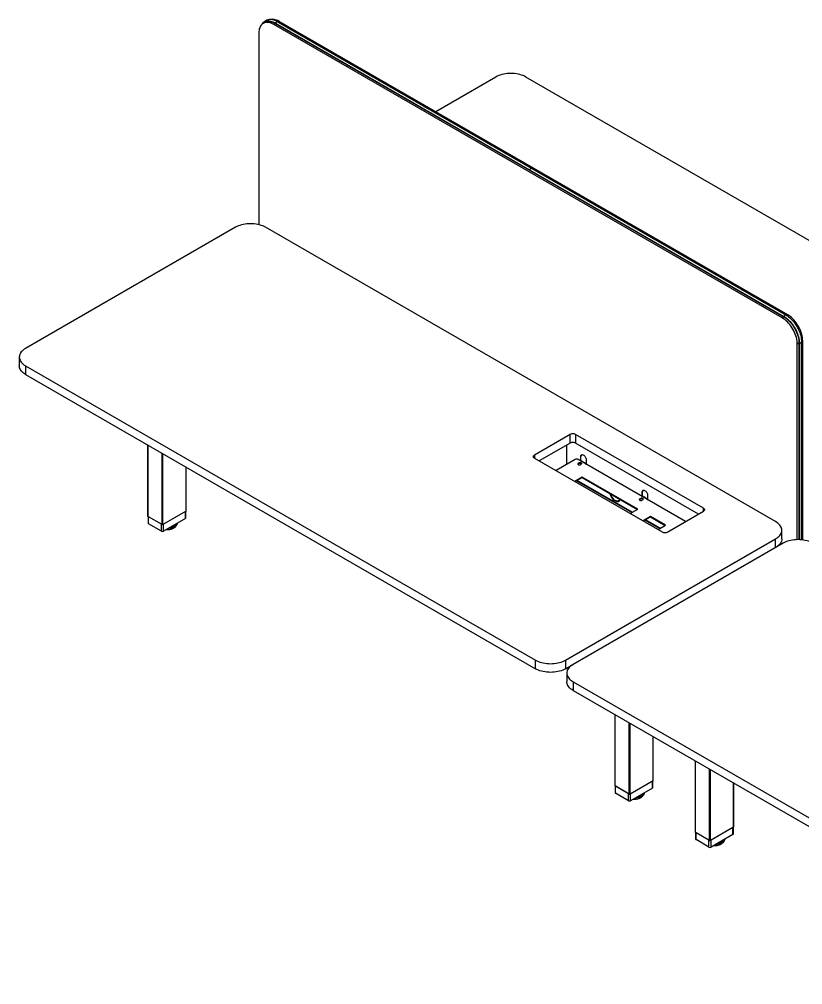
# Model space of a CAD drawing. Header units: millimetres. Extents: x -429 to 8084, y -321 to 4476.
# Drawn here: x 4382 to 6229, y 312 to 2588 of the extents above; entities that cross this region are included whole.
import ezdxf

# ---------------------------------------------------------------- set-up
doc = ezdxf.new("R2010")
doc.units = ezdxf.units.MM
doc.header["$LTSCALE"] = 100

msp = doc.modelspace()

# ---------------------------------------------------------------- linework, layer by layer
at = {"color": 7, "linetype": 'Continuous', "lineweight": -3}
for p, q in [((4962.06, 2581.25), (4957.11, 2578.39)), ((4982.11, 2575.91), (4986.08, 2578.21)), ((6180.65, 1884.01), (4982.11, 2575.91)), ((4985.64, 2578.77), (5584.92, 2232.82)), ((4985.64, 2578.77), (4985.64, 2578.53)), ((4985.64, 2578.53), (5584.92, 2232.57)), ((4985.69, 2578.43), (5584.96, 2232.48)), ((4985.81, 2579.21), (5585.08, 2233.26)), ((4991.13, 2582.29), (5590.41, 2236.33)), ((5590.47, 2236.31), (4991.2, 2582.27)), ((4992.15, 2581.71), (4994.84, 2583.26)), ((6193.38, 1891.36), (4994.84, 2583.26)), ((4946.75, 2555.5), (4946.75, 2103.81)), ((5505.72, 2451.95), (5364.01, 2370.14)), ((6778.51, 1758), (5576.43, 2451.95)), ((5584.92, 2232.82), (6184.19, 1886.87)), ((5584.92, 2232.82), (5584.92, 2232.57)), ((5584.92, 2232.57), (6184.19, 1886.62)), ((5584.96, 2232.48), (6184.23, 1886.53)), ((5585.08, 2233.26), (6184.36, 1887.31)), ((5590.41, 2236.33), (6189.68, 1890.38)), ((6189.74, 1890.36), (5590.47, 2236.31)), ((4891.95, 2097.63), (4396.98, 1811.88)), ((6164.74, 1403.68), (4962.66, 2097.63)), ((6190.67, 1889.79), (6193.38, 1891.36)), ((6180.65, 1884.01), (6184.68, 1886.33)), ((6184.19, 1886.87), (6184.19, 1886.62)), ((6184.19, 1886.87), (6184.57, 1886.64)), ((6216.01, 1822.77), (6220.04, 1825.1)), ((6216.01, 1361.09), (6216.01, 1822.77)), ((6219.98, 1824.61), (6219.98, 1361.08)), ((6220.25, 1824.4), (6220.04, 1824.53)), ((6220.04, 1824.53), (6220.04, 1361.08)), ((6220.24, 1825.44), (6220.25, 1824.4)), ((6220.25, 1824.4), (6220.25, 1361.07)), ((6220.72, 1824.33), (6220.72, 1361.06)), ((6226.03, 1828.55), (6228.74, 1830.12)), ((6226.04, 1827.4), (6226.04, 1360.71)), ((6226.06, 1360.71), (6226.06, 1827.47)), ((6228.74, 1360.41), (6228.74, 1830.12)), ((4382.33, 1791.47), (4382.33, 1771.06)), ((4396.98, 1771.06), (5599.06, 1077.12)), ((4396.98, 1771.06), (4396.98, 1750.65)), ((4396.98, 1750.65), (5599.06, 1056.7)), ((5680.73, 1609.21), (5596.58, 1560.63)), ((5680.73, 1588.8), (5680.73, 1609.21)), ((5994.69, 1435.32), (5693.46, 1609.21)), ((5693.46, 1609.21), (5693.46, 1588.8)), ((4685.04, 1584.36), (4685.04, 1416.46)), ((4685.48, 1415.85), (4685.48, 1584.1)), ((5680.73, 1588.8), (5607.9, 1546.75)), ((5671.75, 1583.61), (5671.75, 1537.97)), ((5672.03, 1583.78), (5672.03, 1538.13)), ((5983.37, 1421.43), (5693.46, 1588.8)), ((4718.71, 1396.66), (4718.71, 1564.92)), ((4720.83, 1396.66), (4720.83, 1563.69)), ((5596.58, 1560.63), (5596.58, 1553.29)), ((5596.58, 1553.29), (5897.81, 1379.39)), ((5692.4, 1549.89), (5647.44, 1523.93)), ((5952.67, 1403.71), (5699.47, 1549.89)), ((5706.19, 1557.36), (5705.62, 1557.03)), ((5705.62, 1547.29), (5705.62, 1557.03)), ((5706.19, 1547.28), (5706.19, 1557.36)), ((5718.35, 1549.68), (5718.35, 1539.07)), ((4775.28, 1428.09), (4775.28, 1532.26)), ((4775.72, 1428.71), (4775.72, 1532.01)), ((5701.94, 1541.93), (5699.82, 1540.7)), ((5699.82, 1539.89), (5701.94, 1541.11)), ((5699.82, 1539.89), (5699.82, 1540.7)), ((5701.94, 1541.11), (5701.94, 1541.93)), ((5705.41, 1547.19), (5704.77, 1546.83)), ((5704.77, 1537.85), (5706.89, 1539.07)), ((5705.41, 1547.19), (5707.18, 1546.17)), ((5707.98, 1546.25), (5706.21, 1547.27)), ((5708.59, 1545.36), (5707.18, 1546.17)), ((5708.59, 1545.36), (5710.71, 1544.13)), ((5711.51, 1544.21), (5709.39, 1545.44)), ((5712.13, 1543.32), (5710.71, 1544.13)), ((5712.13, 1543.32), (5714.25, 1542.09)), ((5715.05, 1542.17), (5712.93, 1543.39)), ((5715.66, 1541.27), (5714.25, 1542.09)), ((5715.66, 1541.27), (5717.43, 1540.25)), ((5718.23, 1540.33), (5716.46, 1541.35)), ((5716.79, 1539.89), (5717.43, 1540.25)), ((5717.36, 1539.56), (5717.43, 1539.6)), ((5717.43, 1539.6), (5717.43, 1540.25)), ((5717.43, 1539.6), (5717.99, 1539.27)), ((5717.99, 1539.27), (5718.35, 1539.48)), ((5718.35, 1539.07), (5717.99, 1539.27)), ((5708.99, 1508.47), (5691.6, 1498.43)), ((5692.31, 1498.03), (5708.99, 1507.65)), ((5839.8, 1432.95), (5708.99, 1508.47)), ((5708.99, 1507.65), (5708.99, 1508.47)), ((5708.99, 1507.65), (5839.09, 1432.54)), ((5826.08, 1425.03), (5695.97, 1500.14)), ((5827.21, 1425.68), (5697.1, 1500.79)), ((5846.9, 1458.25), (5844.78, 1457.02)), ((5844.78, 1456.2), (5846.9, 1457.43)), ((5844.78, 1456.2), (5844.78, 1457.02)), ((5846.9, 1457.43), (5846.9, 1458.25)), ((5850.37, 1463.51), (5849.73, 1463.14)), ((5850.37, 1463.51), (5852.13, 1462.49)), ((5851.14, 1473.68), (5850.58, 1473.35)), ((5850.58, 1463.61), (5850.58, 1473.35)), ((5851.14, 1463.6), (5851.14, 1473.68)), ((5852.93, 1462.57), (5851.16, 1463.59)), ((5853.55, 1461.67), (5852.13, 1462.49)), ((5853.55, 1461.67), (5855.67, 1460.45)), ((5856.47, 1460.53), (5854.35, 1461.75)), ((5857.08, 1459.63), (5855.67, 1460.45)), ((5857.08, 1459.63), (5859.2, 1458.41)), ((5860, 1458.49), (5857.88, 1459.71)), ((5860.62, 1457.59), (5859.2, 1458.41)), ((5860.62, 1457.59), (5862.39, 1456.57)), ((5863.19, 1456.65), (5861.42, 1457.67)), ((5863.31, 1466), (5863.31, 1455.39)), ((5785.52, 1453.36), (5785.52, 1454.18)), ((5786.94, 1453.36), (5786.94, 1452.54)), ((5786.94, 1452.54), (5787.5, 1452.87)), ((5787.5, 1453.09), (5787.5, 1452.87)), ((5794.87, 1452.67), (5795.87, 1452.09)), ((5795.23, 1452.86), (5795.8, 1453.18)), ((5849.73, 1454.16), (5851.85, 1455.39)), ((5861.75, 1456.2), (5862.39, 1456.57)), ((5862.32, 1455.88), (5862.39, 1455.92)), ((5862.39, 1455.92), (5862.39, 1456.57)), ((5862.39, 1455.92), (5862.95, 1455.59)), ((5862.95, 1455.59), (5863.31, 1455.8)), ((5863.31, 1455.39), (5862.95, 1455.59)), ((5994.69, 1427.97), (5994.69, 1435.32)), ((4718.71, 1396.66), (4685.48, 1415.85)), ((4685.87, 1415.62), (4685.87, 1400.13)), ((4717.3, 1397.48), (4686.89, 1415.03)), ((4686.89, 1398.7), (4686.89, 1415.03)), ((4775.28, 1428.09), (4720.83, 1396.66)), ((4773.87, 1427.28), (4722.25, 1397.48)), ((4773.87, 1410.95), (4773.87, 1427.28)), ((4774.89, 1412.38), (4774.89, 1427.87)), ((5822.42, 1422.92), (5839.8, 1432.95)), ((5869.85, 1415.6), (5852.47, 1405.57)), ((5853.18, 1405.16), (5869.85, 1414.79)), ((5905.21, 1395.19), (5869.85, 1415.6)), ((5869.85, 1414.79), (5869.85, 1415.6)), ((5869.85, 1414.79), (5904.5, 1394.79)), ((5910.54, 1379.39), (5994.69, 1427.97)), ((4717.3, 1381.15), (4686.89, 1398.7)), ((4717.3, 1381.15), (4717.3, 1397.48)), ((4773.87, 1410.95), (4722.25, 1381.15)), ((4722.25, 1381.15), (4722.25, 1397.48)), ((5891.48, 1387.27), (5856.84, 1407.27)), ((5892.62, 1387.92), (5857.97, 1407.93)), ((5887.82, 1385.16), (5905.21, 1395.19)), ((6179.39, 1362.86), (6179.39, 1383.27)), ((5669.77, 1077.12), (6164.74, 1362.86)), ((6182.42, 1352.65), (5687.45, 1066.91)), ((6164.74, 1342.45), (6164.74, 1362.86)), ((5599.06, 1056.7), (5599.06, 1077.12)), ((5669.77, 1077.12), (5669.77, 1056.7)), ((5669.77, 1056.7), (5687, 1066.65)), ((5672.8, 1046.5), (5672.8, 1026.09)), ((5687.45, 1026.09), (6889.53, 332.14)), ((5687.45, 1026.09), (5687.45, 1005.68)), ((5687.45, 1005.68), (6889.53, 311.73)), ((5786, 948.78), (5786, 780.89)), ((5786.44, 780.27), (5786.44, 948.53)), ((5819.68, 761.09), (5819.68, 929.34)), ((5821.8, 761.09), (5821.8, 928.12)), ((5876.25, 792.52), (5876.25, 896.69)), ((5876.68, 793.13), (5876.68, 896.43)), ((5975.51, 839.38), (5975.51, 671.49)), ((5975.95, 670.88), (5975.95, 839.13)), ((6009.18, 651.69), (6009.18, 819.94)), ((6011.3, 651.69), (6011.3, 818.72)), ((5819.68, 761.09), (5786.44, 780.27)), ((5786.83, 780.05), (5786.83, 764.56)), ((5818.26, 761.9), (5787.86, 779.46)), ((5787.86, 763.13), (5787.86, 779.46)), ((5876.25, 792.52), (5821.8, 761.09)), ((5874.83, 791.7), (5823.21, 761.9)), ((5874.83, 775.37), (5823.21, 745.57)), ((5874.83, 775.37), (5874.83, 791.7)), ((5875.86, 776.8), (5875.86, 792.3)), ((6065.75, 683.12), (6065.75, 787.29)), ((6066.19, 683.73), (6066.19, 787.03)), ((5818.26, 745.57), (5787.86, 763.13)), ((5818.26, 745.57), (5818.26, 761.9)), ((5823.21, 745.57), (5823.21, 761.9)), ((6065.75, 683.12), (6011.3, 651.69)), ((6009.18, 651.69), (5975.95, 670.88)), ((5976.34, 670.65), (5976.34, 655.16)), ((6007.77, 652.51), (5977.36, 670.06)), ((5977.36, 653.73), (5977.36, 670.06)), ((6064.34, 682.3), (6012.72, 652.51)), ((6064.34, 665.97), (6012.72, 636.18)), ((6064.34, 665.97), (6064.34, 682.3)), ((6065.36, 667.4), (6065.36, 682.9)), ((6007.77, 636.18), (5977.36, 653.73)), ((6007.77, 636.18), (6007.77, 652.51)), ((6012.72, 636.18), (6012.72, 652.51))]:
    msp.add_line(p, q, dxfattribs=at)
at = {"color": 7, "linetype": 'Continuous', "lineweight": -3, "flags": 128}
for points in [[(4982.11, 2575.91), (4979.03, 2577.54), (4975.97, 2578.84), (4972.96, 2579.81), (4970.02, 2580.43), (4967.17, 2580.71), (4964.43, 2580.65), (4961.83, 2580.24), (4959.38, 2579.48), (4957.11, 2578.39), (4955.02, 2576.97), (4953.15, 2575.22), (4951.49, 2573.18), (4950.07, 2570.84), (4948.89, 2568.23), (4947.96, 2565.37), (4947.29, 2562.28), (4946.89, 2558.98), (4946.75, 2555.5)], [(4955.37, 2577.24), (4956.1, 2578.07), (4958.02, 2579.84), (4960.14, 2581.3), (4962.46, 2582.41), (4964.96, 2583.18), (4967.61, 2583.6), (4970.4, 2583.67), (4973.31, 2583.38), (4976.31, 2582.74), (4979.38, 2581.75), (4982.5, 2580.43), (4985.64, 2578.77)], [(4956.4, 2577.95), (4958.18, 2579.59), (4960.29, 2581.04), (4962.6, 2582.14), (4965.08, 2582.91), (4967.72, 2583.33), (4970.49, 2583.39), (4973.38, 2583.11), (4976.37, 2582.47), (4979.42, 2581.49), (4982.52, 2580.17), (4985.64, 2578.53)], [(4958.78, 2579.35), (4960.39, 2580.81), (4960.62, 2580.99)], [(4960.08, 2580.1), (4960.77, 2580.69), (4962.58, 2581.95)], [(4962.06, 2581.25), (4964.33, 2582.34), (4966.77, 2583.09)], [(4962.09, 2582.74), (4963.48, 2583.25), (4965.92, 2583.86), (4968.5, 2584.14), (4971.2, 2584.11), (4974, 2583.76), (4976.88, 2583.08), (4979.83, 2582.1), (4982.81, 2580.8), (4985.81, 2579.21)], [(4994.84, 2583.26), (4991.76, 2584.89), (4988.7, 2586.19), (4985.69, 2587.15), (4982.74, 2587.78), (4979.89, 2588.06), (4977.16, 2588), (4974.56, 2587.58), (4973.65, 2587.35)], [(4991.2, 2582.27), (4991.17, 2582.28), (4991.13, 2582.29)], [(5576.43, 2451.95), (5573.22, 2453.65), (5569.76, 2455.18), (5566.08, 2456.53), (5562.21, 2457.7), (5558.18, 2458.66), (5554.02, 2459.42), (5549.76, 2459.96), (5545.43, 2460.29), (5541.08, 2460.4), (5536.72, 2460.29), (5532.39, 2459.96), (5528.14, 2459.42), (5523.98, 2458.66), (5519.95, 2457.7), (5516.08, 2456.53), (5512.4, 2455.18), (5508.94, 2453.65), (5505.72, 2451.95)], [(5590.47, 2236.31), (5590.44, 2236.33), (5590.41, 2236.33)], [(4962.66, 2097.63), (4959.45, 2099.33), (4955.99, 2100.86), (4952.31, 2102.21), (4948.44, 2103.38), (4944.41, 2104.34), (4940.25, 2105.1), (4935.99, 2105.64), (4931.67, 2105.97), (4927.31, 2106.08), (4922.95, 2105.97), (4918.63, 2105.64), (4914.37, 2105.1), (4910.21, 2104.34), (4906.18, 2103.38), (4902.31, 2102.21), (4898.63, 2100.86), (4895.17, 2099.33), (4891.95, 2097.63)], [(6189.68, 1890.38), (6192.68, 1888.5), (6195.67, 1886.35), (6198.61, 1883.94), (6201.49, 1881.29), (6204.29, 1878.41), (6206.99, 1875.33), (6209.57, 1872.06), (6212.01, 1868.63), (6214.31, 1865.07), (6216.43, 1861.39), (6218.38, 1857.62), (6220.12, 1853.78), (6221.66, 1849.91), (6222.98, 1846.04), (6224.07, 1842.17), (6224.93, 1838.35), (6225.55, 1834.6), (6225.92, 1830.94), (6226.04, 1827.4)], [(6189.74, 1890.36), (6189.72, 1890.37), (6189.68, 1890.38)], [(6228.74, 1830.12), (6228.6, 1833.75), (6228.2, 1837.52), (6227.53, 1841.38), (6226.61, 1845.31), (6225.43, 1849.28), (6224, 1853.27), (6222.34, 1857.23), (6220.47, 1861.14), (6218.38, 1864.97), (6216.11, 1868.68), (6213.66, 1872.27), (6211.06, 1875.68), (6208.32, 1878.9), (6205.47, 1881.91), (6202.53, 1884.68), (6199.52, 1887.19), (6196.46, 1889.42), (6193.38, 1891.36)], [(6216.01, 1822.77), (6215.88, 1826.41), (6215.47, 1830.17), (6214.81, 1834.03), (6213.88, 1837.97), (6212.7, 1841.94), (6211.27, 1845.92), (6209.62, 1849.88), (6207.74, 1853.79), (6205.65, 1857.62), (6203.38, 1861.34), (6200.93, 1864.92), (6198.33, 1868.33), (6195.6, 1871.56), (6192.75, 1874.57), (6189.81, 1877.33), (6186.79, 1879.84), (6183.74, 1882.07), (6180.65, 1884.01)], [(6184.19, 1886.62), (6187.31, 1884.66), (6190.42, 1882.4), (6193.47, 1879.85), (6196.45, 1877.05), (6199.34, 1874), (6202.12, 1870.73), (6204.75, 1867.26), (6207.23, 1863.63), (6209.54, 1859.86), (6211.65, 1855.98), (6213.56, 1852.01), (6215.24, 1848), (6216.68, 1843.96), (6217.88, 1839.93), (6218.82, 1835.95), (6219.5, 1832.03), (6219.9, 1828.21), (6220.04, 1824.53)], [(6184.36, 1887.31), (6187.36, 1885.43), (6190.34, 1883.28), (6193.28, 1880.87), (6196.16, 1878.22), (6198.96, 1875.34), (6201.66, 1872.26), (6204.25, 1868.99), (6206.69, 1865.56), (6208.98, 1861.99), (6211.11, 1858.31), (6213.05, 1854.54), (6214.8, 1850.71), (6216.34, 1846.84), (6217.66, 1842.96), (6218.75, 1839.1), (6219.61, 1835.28), (6220.22, 1831.52), (6220.6, 1827.87), (6220.72, 1824.33)], [(6184.57, 1886.64), (6187.33, 1884.89), (6190.45, 1882.62), (6193.52, 1880.06), (6196.52, 1877.23), (6199.43, 1874.17), (6202.22, 1870.88), (6204.87, 1867.39), (6207.37, 1863.74), (6209.69, 1859.95), (6211.82, 1856.04), (6213.73, 1852.05), (6215.42, 1848.01), (6216.87, 1843.95), (6218.08, 1839.9), (6219.02, 1835.89), (6219.7, 1831.95), (6220.12, 1828.11), (6220.24, 1825.44)], [(6226.06, 1827.47), (6226.05, 1827.44), (6226.04, 1827.4)], [(4396.98, 1811.88), (4394.03, 1810.03), (4391.38, 1808.03), (4389.03, 1805.91), (4387.02, 1803.67), (4385.35, 1801.35), (4384.04, 1798.94), (4383.09, 1796.49), (4382.52, 1793.99), (4382.33, 1791.47), (4382.52, 1788.96), (4383.09, 1786.46), (4384.04, 1784), (4385.35, 1781.6), (4387.02, 1779.27), (4389.03, 1777.04), (4391.38, 1774.92), (4394.03, 1772.92), (4396.98, 1771.06)], [(4396.98, 1750.65), (4394.03, 1752.51), (4391.38, 1754.5), (4389.03, 1756.63), (4387.02, 1758.86), (4385.35, 1761.19), (4384.04, 1763.59), (4383.09, 1766.05), (4382.52, 1768.54), (4382.33, 1771.06)], [(5596.58, 1553.29), (5595.47, 1554.07), (5594.63, 1554.97), (5594.12, 1555.95), (5593.95, 1556.96), (5594.12, 1557.97), (5594.63, 1558.95), (5595.47, 1559.85), (5596.58, 1560.63)], [(5705.62, 1557.03), (5705.76, 1558.48), (5706.17, 1559.7), (5706.84, 1560.65), (5707.73, 1561.28), (5708.8, 1561.56), (5710.02, 1561.48), (5711.32, 1561.05), (5712.65, 1560.28), (5713.95, 1559.21), (5715.17, 1557.89), (5716.24, 1556.36), (5717.13, 1554.71), (5717.8, 1552.99), (5718.21, 1551.29), (5718.35, 1549.68)], [(5699.82, 1540.7), (5699.12, 1540.13), (5698.81, 1539.45), (5698.92, 1538.75), (5699.43, 1538.12), (5700.29, 1537.62), (5701.39, 1537.32), (5702.6, 1537.26), (5703.78, 1537.44), (5704.77, 1537.85)], [(5698.87, 1538.87), (5699.12, 1539.31), (5699.82, 1539.89)], [(5706.89, 1539.07), (5707.59, 1539.64), (5707.9, 1540.32), (5707.8, 1541.02), (5707.29, 1541.66), (5706.43, 1542.15), (5705.32, 1542.45), (5704.11, 1542.51), (5702.94, 1542.33), (5701.94, 1541.93)], [(5701.94, 1541.11), (5702.94, 1541.51), (5704.11, 1541.69), (5705.32, 1541.63), (5706.43, 1541.34), (5707.29, 1540.84), (5707.8, 1540.2), (5707.85, 1540.09)], [(5706.75, 1541.03), (5705.71, 1541.49), (5704.99, 1541.68)], [(5707.84, 1540.07), (5707.54, 1540.43), (5706.75, 1541.03)], [(5707.62, 1539.69), (5707.54, 1539.77), (5706.75, 1540.38)], [(5844.78, 1457.02), (5844.08, 1456.45), (5843.77, 1455.77), (5843.87, 1455.07), (5844.39, 1454.43), (5845.25, 1453.94), (5846.35, 1453.64), (5847.56, 1453.58), (5848.73, 1453.76), (5849.73, 1454.16)], [(5851.85, 1455.39), (5852.55, 1455.96), (5852.86, 1456.64), (5852.76, 1457.34), (5852.24, 1457.98), (5851.38, 1458.47), (5850.28, 1458.77), (5849.07, 1458.83), (5847.9, 1458.65), (5846.9, 1458.25)], [(5846.9, 1457.43), (5847.9, 1457.83), (5849.07, 1458.01), (5850.28, 1457.95), (5851.38, 1457.66), (5852.24, 1457.16), (5852.76, 1456.52), (5852.8, 1456.41)], [(5851.71, 1457.35), (5850.67, 1457.8), (5849.95, 1457.99)], [(5850.58, 1473.35), (5850.72, 1474.8), (5851.13, 1476.02), (5851.79, 1476.97), (5852.68, 1477.6), (5853.76, 1477.88), (5854.97, 1477.8), (5856.28, 1477.37), (5857.61, 1476.6), (5858.91, 1475.53), (5860.12, 1474.2), (5861.2, 1472.68), (5862.09, 1471.02), (5862.75, 1469.31), (5863.17, 1467.61), (5863.31, 1466)], [(5852.79, 1456.38), (5852.5, 1456.75), (5851.71, 1457.35)], [(5782.66, 1456.4), (5784.14, 1455.1), (5785.52, 1454.06)], [(5798.07, 1456.23), (5797.44, 1455.01), (5796.44, 1453.78), (5795.23, 1452.86), (5793.83, 1452.27), (5792.26, 1452.02), (5790.57, 1452.12), (5788.78, 1452.57), (5786.94, 1453.36)], [(5786.94, 1452.54), (5788.89, 1451.7), (5790.78, 1451.22), (5792.58, 1451.11), (5794.24, 1451.37), (5795.73, 1451.99), (5797.02, 1452.97), (5798.07, 1454.28), (5798.83, 1455.79)], [(5843.83, 1455.18), (5844.08, 1455.63), (5844.78, 1456.2)], [(5852.58, 1456.01), (5852.5, 1456.09), (5851.71, 1456.69)], [(5994.69, 1435.32), (5995.8, 1434.53), (5996.64, 1433.63), (5997.15, 1432.66), (5997.32, 1431.64), (5997.15, 1430.63), (5996.64, 1429.65), (5995.8, 1428.76), (5994.69, 1427.97)], [(4754.75, 1399.91), (4754.48, 1398.8), (4753.77, 1397.14), (4752.72, 1395.55), (4751.35, 1394.04), (4749.66, 1392.63), (4747.7, 1391.35), (4745.49, 1390.22), (4743.05, 1389.25), (4740.43, 1388.46), (4737.67, 1387.85), (4734.79, 1387.44), (4732.87, 1387.28)], [(4753.56, 1399.22), (4752.72, 1398), (4751.35, 1396.49), (4749.66, 1395.08), (4747.7, 1393.8), (4745.49, 1392.67), (4743.05, 1391.7), (4740.43, 1390.9), (4738.31, 1390.42)], [(6164.74, 1362.86), (6167.69, 1364.72), (6170.35, 1366.71), (6172.69, 1368.84), (6174.7, 1371.07), (6176.37, 1373.4), (6177.69, 1375.8), (6178.63, 1378.26), (6179.2, 1380.75), (6179.39, 1383.27), (6179.2, 1385.79), (6178.63, 1388.28), (6177.69, 1390.74), (6176.37, 1393.14), (6174.7, 1395.47), (6172.69, 1397.7), (6170.35, 1399.83), (6167.69, 1401.82), (6164.74, 1403.68)], [(6179.39, 1362.86), (6179.2, 1360.34), (6178.63, 1357.84), (6177.69, 1355.39), (6176.37, 1352.98), (6174.7, 1350.66), (6172.69, 1348.42), (6170.35, 1346.3), (6167.69, 1344.3), (6165.19, 1342.71)], [(6253.13, 1352.65), (6249.92, 1354.36), (6246.46, 1355.89), (6242.78, 1357.24), (6238.91, 1358.4), (6234.88, 1359.37), (6230.72, 1360.12), (6226.46, 1360.67), (6222.14, 1361), (6217.78, 1361.11), (6213.42, 1361), (6209.1, 1360.67), (6204.84, 1360.12), (6200.68, 1359.37), (6196.65, 1358.4), (6192.78, 1357.24), (6189.1, 1355.89), (6185.64, 1354.36), (6182.42, 1352.65)], [(5599.06, 1077.12), (5602.28, 1075.42), (5605.74, 1073.88), (5609.41, 1072.53), (5613.28, 1071.37), (5617.31, 1070.4), (5621.47, 1069.65), (5625.73, 1069.1), (5630.06, 1068.77), (5634.41, 1068.66), (5638.77, 1068.77), (5643.1, 1069.1), (5647.36, 1069.65), (5651.52, 1070.4), (5655.55, 1071.37), (5659.41, 1072.53), (5663.09, 1073.88), (5666.55, 1075.42), (5669.77, 1077.12)], [(5669.77, 1056.7), (5666.55, 1055), (5663.09, 1053.47), (5659.41, 1052.12), (5655.55, 1050.95), (5651.52, 1049.99), (5647.36, 1049.23), (5643.1, 1048.69), (5638.77, 1048.36), (5634.41, 1048.25), (5630.06, 1048.36), (5625.73, 1048.69), (5621.47, 1049.23), (5617.31, 1049.99), (5613.28, 1050.95), (5609.41, 1052.12), (5605.74, 1053.47), (5602.28, 1055), (5599.06, 1056.7)], [(5687.45, 1066.91), (5684.5, 1065.05), (5681.85, 1063.06), (5679.5, 1060.93), (5677.49, 1058.7), (5675.82, 1056.37), (5674.51, 1053.97), (5673.56, 1051.51), (5672.99, 1049.02), (5672.8, 1046.5), (5672.99, 1043.99), (5673.56, 1041.49), (5674.51, 1039.03), (5675.82, 1036.63), (5677.49, 1034.3), (5679.5, 1032.07), (5681.85, 1029.95), (5684.5, 1027.95), (5687.45, 1026.09)], [(5687.45, 1005.68), (5684.5, 1007.53), (5681.85, 1009.53), (5679.5, 1011.66), (5677.49, 1013.89), (5675.82, 1016.22), (5674.51, 1018.62), (5673.56, 1021.08), (5672.99, 1023.57), (5672.8, 1026.09)], [(5855.72, 764.34), (5855.44, 763.23), (5854.73, 761.57), (5853.69, 759.97), (5852.31, 758.46), (5850.63, 757.06), (5848.67, 755.78), (5846.45, 754.65), (5844.02, 753.68), (5841.4, 752.88), (5838.63, 752.28), (5835.76, 751.87), (5833.84, 751.71)], [(5854.52, 763.65), (5853.69, 762.42), (5852.31, 760.91), (5850.63, 759.51), (5848.67, 758.23), (5846.45, 757.1), (5844.02, 756.12), (5841.4, 755.33), (5839.28, 754.85)], [(6045.22, 654.94), (6044.95, 653.83), (6044.24, 652.17), (6043.19, 650.58), (6041.82, 649.06), (6040.13, 647.66), (6038.17, 646.38), (6035.96, 645.25), (6033.52, 644.28), (6030.9, 643.48), (6028.14, 642.88), (6025.26, 642.47), (6023.34, 642.31)], [(6044.03, 654.25), (6043.19, 653.03), (6041.82, 651.51), (6040.13, 650.11), (6038.17, 648.83), (6035.96, 647.7), (6033.52, 646.73), (6030.9, 645.93), (6028.78, 645.45)]]:
    msp.add_lwpolyline(points, dxfattribs=at)
at = {"color": 7, "linetype": 'Continuous', "lineweight": -3}
for centre, radius, start, end in [((4969.04, 2566.3), 17.86, 112.92482, 145.84037), ((4969.75, 2564.88), 18.47, 83.85377, 132.59793), ((4971.98, 2550.16), 37.41, 59.19192, 77.9383), ((4986.41, 2578.74), 0.763, 141.30471, 177.43), ((4985.74, 2578.52), 0.1, 174.19564, 234.49218), ((4991.32, 2575.81), 6.48, 91.67597, 148.31865), ((5585.68, 2232.78), 0.763, 141.30471, 177.43), ((5585.02, 2232.56), 0.1, 174.19564, 234.49218), ((5590.6, 2229.86), 6.48, 91.67597, 148.31865), ((6189.87, 1883.91), 6.48, 91.67597, 148.31865), ((6184.95, 1886.83), 0.763, 141.30471, 177.43), ((6184.29, 1886.61), 0.1, 174.19564, 234.49218), ((6220.08, 1824.62), 0.1, 185.51136, 245.80878), ((6220.6, 1825.08), 0.763, 242.57351, 278.69449), ((6220.53, 1830.8), 6.48, 271.68015, 328.31448), ((5687.09, 1596.93), 13.83, 62.60967, 117.39033), ((5687.09, 1576.51), 13.83, 62.60967, 117.39033), ((5695.93, 1543.06), 7.69, 62.60967, 117.39033), ((5710.77, 1557.8), 4.61, 130.56272, 185.49368), ((5703.34, 1533.68), 7.52, 62.97952, 101.60985), ((5705.88, 1546.54), 0.805, 65.69288, 125.61758), ((5707.62, 1545.63), 0.699, 350.78596, 129.20329), ((5709.06, 1544.7), 0.805, 65.69288, 125.61758), ((5711.15, 1543.59), 0.699, 350.78596, 129.20329), ((5712.59, 1542.66), 0.805, 65.69288, 125.61758), ((5714.69, 1541.55), 0.699, 350.78596, 129.20329), ((5716.13, 1540.62), 0.805, 65.69288, 125.61758), ((5717.88, 1539.69), 0.724, 49.73343, 128.49886), ((5717.65, 1539.33), 0.349, 350.78596, 129.20329), ((5802.75, 1478.09), 30.14, 194.90276, 235.12809), ((5801.9, 1477.59), 28.57, 195.60819, 235.01787), ((5848.29, 1450), 7.52, 62.97952, 101.60985), ((5850.83, 1462.86), 0.805, 65.69288, 125.61758), ((5855.73, 1474.12), 4.61, 130.56272, 185.49368), ((5852.57, 1461.95), 0.699, 350.78596, 129.20329), ((5854.02, 1461.02), 0.805, 65.69288, 125.61758), ((5856.11, 1459.91), 0.699, 350.78596, 129.20329), ((5857.55, 1458.98), 0.805, 65.69288, 125.61758), ((5859.65, 1457.87), 0.699, 350.78596, 129.20329), ((5861.09, 1456.94), 0.805, 65.69288, 125.61758), ((5792.43, 1460.65), 9.21, 237.62188, 292.83499), ((5792.4, 1458.9), 6.65, 300.69767, 334.49512), ((5862.84, 1456), 0.724, 49.73343, 128.49886), ((5862.61, 1455.65), 0.349, 350.78596, 129.20329), ((4685.79, 1416.53), 0.754, 185.6948, 245.62534), ((4773.14, 1412.55), 1.76, 294.37466, 354.3052), ((4774.97, 1428.78), 0.754, 294.37466, 354.3052), ((4687.62, 1400.3), 1.76, 185.6948, 245.62534), ((4719.77, 1398.71), 2.31, 242.60967, 297.39033), ((4719.77, 1385.92), 5.38, 242.60967, 297.39033), ((5904.18, 1391.67), 13.83, 242.60967, 297.39033), ((5786.75, 780.96), 0.754, 185.6948, 245.62534), ((5874.1, 776.98), 1.76, 294.37466, 354.3052), ((5875.93, 793.21), 0.754, 294.37466, 354.3052), ((5788.58, 764.73), 1.76, 185.6948, 245.62534), ((5820.74, 763.14), 2.31, 242.60967, 297.39033), ((5820.74, 750.35), 5.38, 242.60967, 297.39033), ((6065.44, 683.81), 0.754, 294.37466, 354.3052), ((5976.26, 671.56), 0.754, 185.6948, 245.62534), ((6063.61, 667.58), 1.76, 294.37466, 354.3052), ((5978.09, 655.33), 1.76, 185.6948, 245.62534), ((6010.24, 653.74), 2.31, 242.60967, 297.39033), ((6010.24, 640.95), 5.38, 242.60967, 297.39033)]:
    msp.add_arc(centre, radius, start, end, dxfattribs=at)
for points, knots in [([(4979.85, 2586.69), (4979.21, 2586.82), (4977.56, 2587.16), (4974.92, 2587.34), (4971.98, 2587.28), (4969.16, 2586.88), (4966.48, 2586.18), (4963.96, 2585.19), (4961.6, 2583.92), (4959.43, 2582.38), (4957.44, 2580.6), (4955.66, 2578.57), (4954.41, 2576.88), (4953.83, 2575.81), (4953.7, 2575.56)], [0, 0, 0, 0, 0.0610441, 0.1581022, 0.2534231, 0.3468173, 0.4383467, 0.5283091, 0.6171754, 0.7055162, 0.7937867, 0.8825386, 0.9723072, 1, 1, 1, 1]), ([(4728.48, 1384.75), (4728.93, 1384.72), (4730.3, 1384.63), (4732.62, 1384.71), (4735.38, 1384.97), (4738.08, 1385.44), (4740.71, 1386.11), (4743.22, 1386.99), (4745.59, 1388.07), (4747.78, 1389.37), (4749.75, 1390.87), (4751.39, 1392.49), (4752.7, 1394.19), (4753.71, 1395.98), (4754.46, 1397.89), (4754.68, 1399.26), (4754.8, 1399.94)], [0, 0, 0, 0, 0.0367129, 0.112054, 0.1875206, 0.2632526, 0.3394315, 0.4162226, 0.4937354, 0.571937, 0.6503959, 0.728137, 0.7958084, 0.8612723, 0.9319152, 1, 1, 1, 1]), ([(5829.41, 749.15), (5829.42, 749.15), (5830.35, 749.07), (5832.22, 749.09), (5835, 749.24), (5837.74, 749.61), (5840.4, 750.18), (5842.97, 750.96), (5845.42, 751.95), (5847.7, 753.14), (5849.78, 754.54), (5851.56, 756.08), (5853.01, 757.72), (5854.14, 759.4), (5855.01, 761.21), (5855.56, 762.87), (5855.68, 763.95), (5855.72, 764.34)], [0, 0, 0, 0, 0.0009058, 0.0762422, 0.1516367, 0.2272185, 0.3031591, 0.3796351, 0.4567904, 0.5346761, 0.6131339, 0.6913643, 0.7602971, 0.8269326, 0.8915151, 0.9610374, 1, 1, 1, 1]), ([(6018.95, 639.77), (6019.4, 639.75), (6020.77, 639.66), (6023.09, 639.74), (6025.85, 640), (6028.55, 640.47), (6031.18, 641.14), (6033.69, 642.02), (6036.06, 643.1), (6038.25, 644.4), (6040.22, 645.89), (6041.86, 647.52), (6043.17, 649.22), (6044.17, 651.01), (6044.93, 652.92), (6045.15, 654.29), (6045.27, 654.97)], [0, 0, 0, 0, 0.0367129, 0.112054, 0.1875206, 0.2632526, 0.3394315, 0.4162226, 0.4937354, 0.571937, 0.6503959, 0.728137, 0.7958084, 0.8612723, 0.9319152, 1, 1, 1, 1])]:
    msp.add_open_spline(points, degree=3, knots=knots, dxfattribs=at)

doc.saveas('drawing.dxf')
